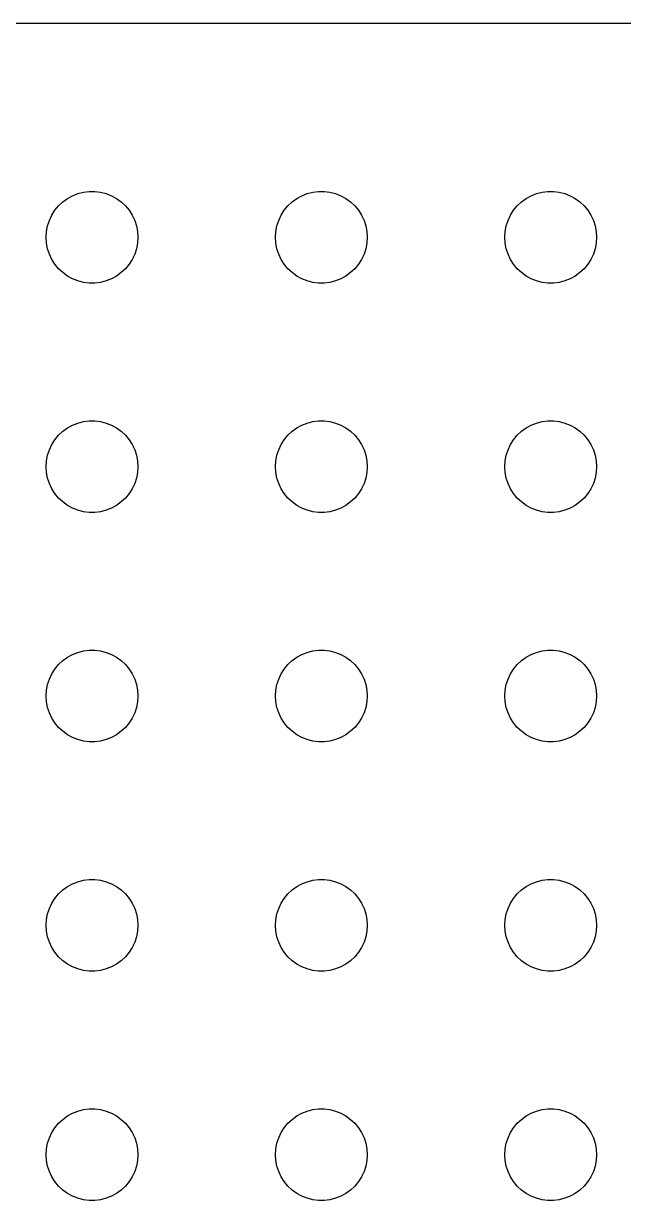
# Model space of a CAD drawing. Header units: metres. Extents: x -37 to 37, y 47 to 121.
# Drawn here: x -2.24 to 17.38, y 82.5 to 120.99 of the extents above; entities that cross this region are included whole.
import ezdxf

# ---------------------------------------------------------------- set-up
doc = ezdxf.new("R2010")
doc.units = ezdxf.units.M

msp = doc.modelspace()

# ---------------------------------------------------------------- linework, layer by layer
for p, q in [((32.3139, 120.99), (-32.3139, 120.99)), ((-0.463516, 115.427), (-0.281067, 115.473)), ((-0.281067, 115.473), (-0.094177, 115.497)), ((-0.094177, 115.497), (0.094177, 115.497)), ((0.094177, 115.497), (0.281067, 115.473)), ((0.281067, 115.473), (0.463516, 115.427)), ((7.03647, 115.427), (7.21892, 115.473)), ((7.21892, 115.473), (7.40581, 115.497)), ((7.40581, 115.497), (7.59418, 115.497)), ((7.59418, 115.497), (7.78107, 115.473)), ((7.78107, 115.473), (7.96352, 115.427)), ((14.5365, 115.427), (14.7189, 115.473)), ((14.7189, 115.473), (14.9058, 115.497)), ((14.9058, 115.497), (15.0942, 115.497)), ((15.0942, 115.497), (15.2811, 115.473)), ((15.2811, 115.473), (15.4635, 115.427)), ((-1.09344, 115.027), (-0.956131, 115.156)), ((-0.956131, 115.156), (-0.803726, 115.266)), ((-0.803726, 115.266), (-0.638657, 115.357)), ((-0.638657, 115.357), (-0.463516, 115.427)), ((0.463516, 115.427), (0.638657, 115.357)), ((0.638657, 115.357), (0.803726, 115.266)), ((0.803726, 115.266), (0.956131, 115.156)), ((0.956131, 115.156), (1.09344, 115.027)), ((6.40654, 115.027), (6.54385, 115.156)), ((6.54385, 115.156), (6.69626, 115.266)), ((6.69626, 115.266), (6.86133, 115.357)), ((6.86133, 115.357), (7.03647, 115.427)), ((7.96352, 115.427), (8.13866, 115.357)), ((8.13866, 115.357), (8.30373, 115.266)), ((8.30373, 115.266), (8.45613, 115.156)), ((8.45613, 115.156), (8.59344, 115.027)), ((13.9065, 115.027), (14.0439, 115.156)), ((14.0439, 115.156), (14.1963, 115.266)), ((14.1963, 115.266), (14.3613, 115.357)), ((14.3613, 115.357), (14.5365, 115.427)), ((15.4635, 115.427), (15.6387, 115.357)), ((15.6387, 115.357), (15.8037, 115.266)), ((15.8037, 115.266), (15.9561, 115.156)), ((15.9561, 115.156), (16.0934, 115.027)), ((-1.39465, 114.552), (-1.31445, 114.723)), ((-1.31445, 114.723), (-1.21352, 114.882)), ((-1.21352, 114.882), (-1.09344, 115.027)), ((1.09344, 115.027), (1.21352, 114.882)), ((1.21352, 114.882), (1.31445, 114.723)), ((1.31445, 114.723), (1.39465, 114.552)), ((6.10533, 114.552), (6.18553, 114.723)), ((6.18553, 114.723), (6.28647, 114.882)), ((6.28647, 114.882), (6.40654, 115.027)), ((8.59344, 115.027), (8.71352, 114.882)), ((8.71352, 114.882), (8.81445, 114.723)), ((8.81445, 114.723), (8.89465, 114.552)), ((13.6053, 114.552), (13.6855, 114.723)), ((13.6855, 114.723), (13.7865, 114.882)), ((13.7865, 114.882), (13.9065, 115.027)), ((16.0934, 115.027), (16.2135, 114.882)), ((16.2135, 114.882), (16.3145, 114.723)), ((16.3145, 114.723), (16.3947, 114.552)), ((-1.48816, 114.188), (-1.45287, 114.373)), ((-1.45287, 114.373), (-1.39465, 114.552)), ((1.39465, 114.552), (1.45287, 114.373)), ((1.45287, 114.373), (1.48816, 114.188)), ((6.01183, 114.188), (6.04712, 114.373)), ((6.04712, 114.373), (6.10533, 114.552)), ((8.89465, 114.552), (8.95287, 114.373)), ((8.95287, 114.373), (8.98816, 114.188)), ((13.5118, 114.188), (13.5471, 114.373)), ((13.5471, 114.373), (13.6053, 114.552)), ((16.3947, 114.552), (16.4529, 114.373)), ((16.4529, 114.373), (16.4882, 114.188)), ((-1.5, 114), (-1.48816, 114.188)), ((-1.48816, 113.812), (-1.5, 114)), ((1.48816, 114.188), (1.5, 114)), ((1.5, 114), (1.48816, 113.812)), ((6, 114), (6.01183, 114.188)), ((6.01183, 113.812), (6, 114)), ((8.98816, 114.188), (9, 114)), ((9, 114), (8.98816, 113.812)), ((13.5, 114), (13.5118, 114.188)), ((13.5118, 113.812), (13.5, 114)), ((16.4882, 114.188), (16.5, 114)), ((16.5, 114), (16.4882, 113.812)), ((-1.45287, 113.627), (-1.48816, 113.812)), ((-1.39465, 113.448), (-1.45287, 113.627)), ((1.45287, 113.627), (1.39465, 113.448)), ((1.48816, 113.812), (1.45287, 113.627)), ((6.04712, 113.627), (6.01183, 113.812)), ((6.10533, 113.448), (6.04712, 113.627)), ((8.95287, 113.627), (8.89465, 113.448)), ((8.98816, 113.812), (8.95287, 113.627)), ((13.5471, 113.627), (13.5118, 113.812)), ((13.6053, 113.448), (13.5471, 113.627)), ((16.4529, 113.627), (16.3947, 113.448)), ((16.4882, 113.812), (16.4529, 113.627)), ((-1.31445, 113.277), (-1.39465, 113.448)), ((-1.21352, 113.118), (-1.31445, 113.277)), ((1.31445, 113.277), (1.21352, 113.118)), ((1.39465, 113.448), (1.31445, 113.277)), ((6.18553, 113.277), (6.10533, 113.448)), ((6.28647, 113.118), (6.18553, 113.277)), ((8.81445, 113.277), (8.71352, 113.118)), ((8.89465, 113.448), (8.81445, 113.277)), ((13.6855, 113.277), (13.6053, 113.448)), ((13.7865, 113.118), (13.6855, 113.277)), ((16.3145, 113.277), (16.2135, 113.118)), ((16.3947, 113.448), (16.3145, 113.277)), ((-1.09344, 112.973), (-1.21352, 113.118)), ((-0.956131, 112.844), (-1.09344, 112.973)), ((-0.803726, 112.734), (-0.956131, 112.844)), ((0.956131, 112.844), (0.803726, 112.734)), ((1.09344, 112.973), (0.956131, 112.844)), ((1.21352, 113.118), (1.09344, 112.973)), ((6.40654, 112.973), (6.28647, 113.118)), ((6.54385, 112.844), (6.40654, 112.973)), ((6.69626, 112.734), (6.54385, 112.844)), ((8.45613, 112.844), (8.30373, 112.734)), ((8.59344, 112.973), (8.45613, 112.844)), ((8.71352, 113.118), (8.59344, 112.973)), ((13.9065, 112.973), (13.7865, 113.118)), ((14.0439, 112.844), (13.9065, 112.973)), ((14.1963, 112.734), (14.0439, 112.844)), ((15.9561, 112.844), (15.8037, 112.734)), ((16.0934, 112.973), (15.9561, 112.844)), ((16.2135, 113.118), (16.0934, 112.973)), ((-0.638657, 112.643), (-0.803726, 112.734)), ((-0.463516, 112.573), (-0.638657, 112.643)), ((-0.281067, 112.527), (-0.463516, 112.573)), ((-0.094177, 112.503), (-0.281067, 112.527)), ((0.094177, 112.503), (-0.094177, 112.503)), ((0.281067, 112.527), (0.094177, 112.503)), ((0.463516, 112.573), (0.281067, 112.527)), ((0.638657, 112.643), (0.463516, 112.573)), ((0.803726, 112.734), (0.638657, 112.643)), ((6.86133, 112.643), (6.69626, 112.734)), ((7.03647, 112.573), (6.86133, 112.643)), ((7.21892, 112.527), (7.03647, 112.573)), ((7.40581, 112.503), (7.21892, 112.527)), ((7.59418, 112.503), (7.40581, 112.503)), ((7.78107, 112.527), (7.59418, 112.503)), ((7.96352, 112.573), (7.78107, 112.527)), ((8.13866, 112.643), (7.96352, 112.573)), ((8.30373, 112.734), (8.13866, 112.643)), ((14.3613, 112.643), (14.1963, 112.734)), ((14.5365, 112.573), (14.3613, 112.643)), ((14.7189, 112.527), (14.5365, 112.573)), ((14.9058, 112.503), (14.7189, 112.527)), ((15.0942, 112.503), (14.9058, 112.503)), ((15.2811, 112.527), (15.0942, 112.503)), ((15.4635, 112.573), (15.2811, 112.527)), ((15.6387, 112.643), (15.4635, 112.573)), ((15.8037, 112.734), (15.6387, 112.643)), ((-0.956131, 107.656), (-0.803726, 107.766)), ((-0.803726, 107.766), (-0.638657, 107.857)), ((-0.638657, 107.857), (-0.463516, 107.927)), ((-0.463516, 107.927), (-0.281067, 107.973)), ((-0.281067, 107.973), (-0.094177, 107.997)), ((-0.094177, 107.997), (0.094177, 107.997)), ((0.094177, 107.997), (0.281067, 107.973)), ((0.281067, 107.973), (0.463516, 107.927)), ((0.463516, 107.927), (0.638657, 107.857)), ((0.638657, 107.857), (0.803726, 107.766)), ((0.803726, 107.766), (0.956131, 107.656)), ((6.54385, 107.656), (6.69626, 107.766)), ((6.69626, 107.766), (6.86133, 107.857)), ((6.86133, 107.857), (7.03647, 107.927)), ((7.03647, 107.927), (7.21892, 107.973)), ((7.21892, 107.973), (7.40581, 107.997)), ((7.40581, 107.997), (7.59418, 107.997)), ((7.59418, 107.997), (7.78107, 107.973)), ((7.78107, 107.973), (7.96352, 107.927)), ((7.96352, 107.927), (8.13866, 107.857)), ((8.13866, 107.857), (8.30373, 107.766)), ((8.30373, 107.766), (8.45613, 107.656)), ((14.0439, 107.656), (14.1963, 107.766)), ((14.1963, 107.766), (14.3613, 107.857)), ((14.3613, 107.857), (14.5365, 107.927)), ((14.5365, 107.927), (14.7189, 107.973)), ((14.7189, 107.973), (14.9058, 107.997)), ((14.9058, 107.997), (15.0942, 107.997)), ((15.0942, 107.997), (15.2811, 107.973)), ((15.2811, 107.973), (15.4635, 107.927)), ((15.4635, 107.927), (15.6387, 107.857)), ((15.6387, 107.857), (15.8037, 107.766)), ((15.8037, 107.766), (15.9561, 107.656)), ((-1.31445, 107.223), (-1.21352, 107.382)), ((-1.21352, 107.382), (-1.09344, 107.527)), ((-1.09344, 107.527), (-0.956131, 107.656)), ((0.956131, 107.656), (1.09344, 107.527)), ((1.09344, 107.527), (1.21352, 107.382)), ((1.21352, 107.382), (1.31445, 107.223)), ((6.18553, 107.223), (6.28647, 107.382)), ((6.28647, 107.382), (6.40654, 107.527)), ((6.40654, 107.527), (6.54385, 107.656)), ((8.45613, 107.656), (8.59344, 107.527)), ((8.59344, 107.527), (8.71352, 107.382)), ((8.71352, 107.382), (8.81445, 107.223)), ((13.6855, 107.223), (13.7865, 107.382)), ((13.7865, 107.382), (13.9065, 107.527)), ((13.9065, 107.527), (14.0439, 107.656)), ((15.9561, 107.656), (16.0934, 107.527)), ((16.0934, 107.527), (16.2135, 107.382)), ((16.2135, 107.382), (16.3145, 107.223)), ((-1.45287, 106.873), (-1.39465, 107.052)), ((-1.39465, 107.052), (-1.31445, 107.223)), ((1.31445, 107.223), (1.39465, 107.052)), ((1.39465, 107.052), (1.45287, 106.873)), ((6.04712, 106.873), (6.10533, 107.052)), ((6.10533, 107.052), (6.18553, 107.223)), ((8.81445, 107.223), (8.89465, 107.052)), ((8.89465, 107.052), (8.95287, 106.873)), ((13.5471, 106.873), (13.6053, 107.052)), ((13.6053, 107.052), (13.6855, 107.223)), ((16.3145, 107.223), (16.3947, 107.052)), ((16.3947, 107.052), (16.4529, 106.873)), ((-1.5, 106.5), (-1.48816, 106.688)), ((-1.48816, 106.688), (-1.45287, 106.873)), ((1.45287, 106.873), (1.48816, 106.688)), ((1.48816, 106.688), (1.5, 106.5)), ((6, 106.5), (6.01183, 106.688)), ((6.01183, 106.688), (6.04712, 106.873)), ((8.95287, 106.873), (8.98816, 106.688)), ((8.98816, 106.688), (9, 106.5)), ((13.5, 106.5), (13.5118, 106.688)), ((13.5118, 106.688), (13.5471, 106.873)), ((16.4529, 106.873), (16.4882, 106.688)), ((16.4882, 106.688), (16.5, 106.5)), ((-1.48816, 106.312), (-1.5, 106.5)), ((-1.45287, 106.127), (-1.48816, 106.312)), ((1.48816, 106.312), (1.45287, 106.127)), ((1.5, 106.5), (1.48816, 106.312)), ((6.01183, 106.312), (6, 106.5)), ((6.04712, 106.127), (6.01183, 106.312)), ((8.98816, 106.312), (8.95287, 106.127)), ((9, 106.5), (8.98816, 106.312)), ((13.5118, 106.312), (13.5, 106.5)), ((13.5471, 106.127), (13.5118, 106.312)), ((16.4882, 106.312), (16.4529, 106.127)), ((16.5, 106.5), (16.4882, 106.312)), ((-1.39465, 105.948), (-1.45287, 106.127)), ((-1.31445, 105.777), (-1.39465, 105.948)), ((1.39465, 105.948), (1.31445, 105.777)), ((1.45287, 106.127), (1.39465, 105.948)), ((6.10533, 105.948), (6.04712, 106.127)), ((6.18553, 105.777), (6.10533, 105.948)), ((8.89465, 105.948), (8.81445, 105.777)), ((8.95287, 106.127), (8.89465, 105.948)), ((13.6053, 105.948), (13.5471, 106.127)), ((13.6855, 105.777), (13.6053, 105.948)), ((16.3947, 105.948), (16.3145, 105.777)), ((16.4529, 106.127), (16.3947, 105.948)), ((-1.21352, 105.618), (-1.31445, 105.777)), ((-1.09344, 105.473), (-1.21352, 105.618)), ((-0.956131, 105.344), (-1.09344, 105.473)), ((1.09344, 105.473), (0.956131, 105.344)), ((1.21352, 105.618), (1.09344, 105.473)), ((1.31445, 105.777), (1.21352, 105.618)), ((6.28647, 105.618), (6.18553, 105.777)), ((6.40654, 105.473), (6.28647, 105.618)), ((6.54385, 105.344), (6.40654, 105.473)), ((8.59344, 105.473), (8.45613, 105.344)), ((8.71352, 105.618), (8.59344, 105.473)), ((8.81445, 105.777), (8.71352, 105.618)), ((13.7865, 105.618), (13.6855, 105.777)), ((13.9065, 105.473), (13.7865, 105.618)), ((14.0439, 105.344), (13.9065, 105.473)), ((16.0934, 105.473), (15.9561, 105.344)), ((16.2135, 105.618), (16.0934, 105.473)), ((16.3145, 105.777), (16.2135, 105.618)), ((-0.803726, 105.234), (-0.956131, 105.344)), ((-0.638657, 105.143), (-0.803726, 105.234)), ((-0.463516, 105.073), (-0.638657, 105.143)), ((-0.281067, 105.027), (-0.463516, 105.073)), ((0.463516, 105.073), (0.281067, 105.027)), ((0.638657, 105.143), (0.463516, 105.073)), ((0.803726, 105.234), (0.638657, 105.143)), ((0.956131, 105.344), (0.803726, 105.234)), ((6.69626, 105.234), (6.54385, 105.344)), ((6.86133, 105.143), (6.69626, 105.234)), ((7.03647, 105.073), (6.86133, 105.143)), ((7.21892, 105.027), (7.03647, 105.073)), ((7.96352, 105.073), (7.78107, 105.027)), ((8.13866, 105.143), (7.96352, 105.073)), ((8.30373, 105.234), (8.13866, 105.143)), ((8.45613, 105.344), (8.30373, 105.234)), ((14.1963, 105.234), (14.0439, 105.344)), ((14.3613, 105.143), (14.1963, 105.234)), ((14.5365, 105.073), (14.3613, 105.143)), ((14.7189, 105.027), (14.5365, 105.073)), ((15.4635, 105.073), (15.2811, 105.027)), ((15.6387, 105.143), (15.4635, 105.073)), ((15.8037, 105.234), (15.6387, 105.143)), ((15.9561, 105.344), (15.8037, 105.234)), ((-0.094177, 105.003), (-0.281067, 105.027)), ((0.094177, 105.003), (-0.094177, 105.003)), ((0.281067, 105.027), (0.094177, 105.003)), ((7.40581, 105.003), (7.21892, 105.027)), ((7.59418, 105.003), (7.40581, 105.003)), ((7.78107, 105.027), (7.59418, 105.003)), ((14.9058, 105.003), (14.7189, 105.027)), ((15.0942, 105.003), (14.9058, 105.003)), ((15.2811, 105.027), (15.0942, 105.003)), ((-0.463516, 100.427), (-0.281067, 100.473)), ((-0.281067, 100.473), (-0.094177, 100.497)), ((-0.094177, 100.497), (0.094177, 100.497)), ((0.094177, 100.497), (0.281067, 100.473)), ((0.281067, 100.473), (0.463516, 100.427)), ((7.03647, 100.427), (7.21892, 100.473)), ((7.21892, 100.473), (7.40581, 100.497)), ((7.40581, 100.497), (7.59418, 100.497)), ((7.59418, 100.497), (7.78107, 100.473)), ((7.78107, 100.473), (7.96352, 100.427)), ((14.5365, 100.427), (14.7189, 100.473)), ((14.7189, 100.473), (14.9058, 100.497)), ((14.9058, 100.497), (15.0942, 100.497)), ((15.0942, 100.497), (15.2811, 100.473)), ((15.2811, 100.473), (15.4635, 100.427)), ((-1.09344, 100.027), (-0.956131, 100.156)), ((-0.956131, 100.156), (-0.803726, 100.266)), ((-0.803726, 100.266), (-0.638657, 100.357)), ((-0.638657, 100.357), (-0.463516, 100.427)), ((0.463516, 100.427), (0.638657, 100.357)), ((0.638657, 100.357), (0.803726, 100.266)), ((0.803726, 100.266), (0.956131, 100.156)), ((0.956131, 100.156), (1.09344, 100.027)), ((6.40654, 100.027), (6.54385, 100.156)), ((6.54385, 100.156), (6.69626, 100.266)), ((6.69626, 100.266), (6.86133, 100.357)), ((6.86133, 100.357), (7.03647, 100.427)), ((7.96352, 100.427), (8.13866, 100.357)), ((8.13866, 100.357), (8.30373, 100.266)), ((8.30373, 100.266), (8.45613, 100.156)), ((8.45613, 100.156), (8.59344, 100.027)), ((13.9065, 100.027), (14.0439, 100.156)), ((14.0439, 100.156), (14.1963, 100.266)), ((14.1963, 100.266), (14.3613, 100.357)), ((14.3613, 100.357), (14.5365, 100.427)), ((15.4635, 100.427), (15.6387, 100.357)), ((15.6387, 100.357), (15.8037, 100.266)), ((15.8037, 100.266), (15.9561, 100.156)), ((15.9561, 100.156), (16.0934, 100.027)), ((-1.39465, 99.5522), (-1.31445, 99.7226)), ((-1.31445, 99.7226), (-1.21352, 99.8817)), ((-1.21352, 99.8817), (-1.09344, 100.027)), ((1.09344, 100.027), (1.21352, 99.8817)), ((1.21352, 99.8817), (1.31445, 99.7226)), ((1.31445, 99.7226), (1.39465, 99.5522)), ((6.10533, 99.5522), (6.18553, 99.7226)), ((6.18553, 99.7226), (6.28647, 99.8817)), ((6.28647, 99.8817), (6.40654, 100.027)), ((8.59344, 100.027), (8.71352, 99.8817)), ((8.71352, 99.8817), (8.81445, 99.7226)), ((8.81445, 99.7226), (8.89465, 99.5522)), ((13.6053, 99.5522), (13.6855, 99.7226)), ((13.6855, 99.7226), (13.7865, 99.8817)), ((13.7865, 99.8817), (13.9065, 100.027)), ((16.0934, 100.027), (16.2135, 99.8817)), ((16.2135, 99.8817), (16.3145, 99.7226)), ((16.3145, 99.7226), (16.3947, 99.5522)), ((-1.48816, 99.188), (-1.45287, 99.373)), ((-1.45287, 99.373), (-1.39465, 99.5522)), ((1.39465, 99.5522), (1.45287, 99.373)), ((1.45287, 99.373), (1.48816, 99.188)), ((6.01183, 99.188), (6.04712, 99.373)), ((6.04712, 99.373), (6.10533, 99.5522)), ((8.89465, 99.5522), (8.95287, 99.373)), ((8.95287, 99.373), (8.98816, 99.188)), ((13.5118, 99.188), (13.5471, 99.373)), ((13.5471, 99.373), (13.6053, 99.5522)), ((16.3947, 99.5522), (16.4529, 99.373)), ((16.4529, 99.373), (16.4882, 99.188)), ((-1.5, 99), (-1.48816, 99.188)), ((-1.48816, 98.812), (-1.5, 99)), ((1.48816, 99.188), (1.5, 99)), ((1.5, 99), (1.48816, 98.812)), ((6, 99), (6.01183, 99.188)), ((6.01183, 98.812), (6, 99)), ((8.98816, 99.188), (9, 99)), ((9, 99), (8.98816, 98.812)), ((13.5, 99), (13.5118, 99.188)), ((13.5118, 98.812), (13.5, 99)), ((16.4882, 99.188), (16.5, 99)), ((16.5, 99), (16.4882, 98.812)), ((-1.45287, 98.627), (-1.48816, 98.812)), ((-1.39465, 98.4478), (-1.45287, 98.627)), ((1.45287, 98.627), (1.39465, 98.4478)), ((1.48816, 98.812), (1.45287, 98.627)), ((6.04712, 98.627), (6.01183, 98.812)), ((6.10533, 98.4478), (6.04712, 98.627)), ((8.95287, 98.627), (8.89465, 98.4478)), ((8.98816, 98.812), (8.95287, 98.627)), ((13.5471, 98.627), (13.5118, 98.812)), ((13.6053, 98.4478), (13.5471, 98.627)), ((16.4529, 98.627), (16.3947, 98.4478)), ((16.4882, 98.812), (16.4529, 98.627)), ((-1.31445, 98.2774), (-1.39465, 98.4478)), ((-1.21352, 98.1183), (-1.31445, 98.2774)), ((1.31445, 98.2774), (1.21352, 98.1183)), ((1.39465, 98.4478), (1.31445, 98.2774)), ((6.18553, 98.2774), (6.10533, 98.4478)), ((6.28647, 98.1183), (6.18553, 98.2774)), ((8.81445, 98.2774), (8.71352, 98.1183)), ((8.89465, 98.4478), (8.81445, 98.2774)), ((13.6855, 98.2774), (13.6053, 98.4478)), ((13.7865, 98.1183), (13.6855, 98.2774)), ((16.3145, 98.2774), (16.2135, 98.1183)), ((16.3947, 98.4478), (16.3145, 98.2774)), ((-1.09344, 97.9732), (-1.21352, 98.1183)), ((-0.956131, 97.8442), (-1.09344, 97.9732)), ((-0.803726, 97.7335), (-0.956131, 97.8442)), ((0.956131, 97.8442), (0.803726, 97.7335)), ((1.09344, 97.9732), (0.956131, 97.8442)), ((1.21352, 98.1183), (1.09344, 97.9732)), ((6.40654, 97.9732), (6.28647, 98.1183)), ((6.54385, 97.8442), (6.40654, 97.9732)), ((6.69626, 97.7335), (6.54385, 97.8442)), ((8.45613, 97.8442), (8.30373, 97.7335)), ((8.59344, 97.9732), (8.45613, 97.8442)), ((8.71352, 98.1183), (8.59344, 97.9732)), ((13.9065, 97.9732), (13.7865, 98.1183)), ((14.0439, 97.8442), (13.9065, 97.9732)), ((14.1963, 97.7335), (14.0439, 97.8442)), ((15.9561, 97.8442), (15.8037, 97.7335)), ((16.0934, 97.9732), (15.9561, 97.8442)), ((16.2135, 98.1183), (16.0934, 97.9732)), ((-0.638657, 97.6427), (-0.803726, 97.7335)), ((-0.463516, 97.5734), (-0.638657, 97.6427)), ((-0.281067, 97.5266), (-0.463516, 97.5734)), ((-0.094177, 97.5029), (-0.281067, 97.5266)), ((0.094177, 97.5029), (-0.094177, 97.5029)), ((0.281067, 97.5266), (0.094177, 97.5029)), ((0.463516, 97.5734), (0.281067, 97.5266)), ((0.638657, 97.6427), (0.463516, 97.5734)), ((0.803726, 97.7335), (0.638657, 97.6427)), ((6.86133, 97.6427), (6.69626, 97.7335)), ((7.03647, 97.5734), (6.86133, 97.6427)), ((7.21892, 97.5266), (7.03647, 97.5734)), ((7.40581, 97.5029), (7.21892, 97.5266)), ((7.59418, 97.5029), (7.40581, 97.5029)), ((7.78107, 97.5266), (7.59418, 97.5029)), ((7.96352, 97.5734), (7.78107, 97.5266)), ((8.13866, 97.6427), (7.96352, 97.5734)), ((8.30373, 97.7335), (8.13866, 97.6427)), ((14.3613, 97.6427), (14.1963, 97.7335)), ((14.5365, 97.5734), (14.3613, 97.6427)), ((14.7189, 97.5266), (14.5365, 97.5734)), ((14.9058, 97.5029), (14.7189, 97.5266)), ((15.0942, 97.5029), (14.9058, 97.5029)), ((15.2811, 97.5266), (15.0942, 97.5029)), ((15.4635, 97.5734), (15.2811, 97.5266)), ((15.6387, 97.6427), (15.4635, 97.5734)), ((15.8037, 97.7335), (15.6387, 97.6427)), ((-0.956131, 92.6558), (-0.803726, 92.7665)), ((-0.803726, 92.7665), (-0.638657, 92.8572)), ((-0.638657, 92.8572), (-0.463516, 92.9266)), ((-0.463516, 92.9266), (-0.281067, 92.9734)), ((-0.281067, 92.9734), (-0.094177, 92.997)), ((-0.094177, 92.997), (0.094177, 92.997)), ((0.094177, 92.997), (0.281067, 92.9734)), ((0.281067, 92.9734), (0.463516, 92.9266)), ((0.463516, 92.9266), (0.638657, 92.8572)), ((0.638657, 92.8572), (0.803726, 92.7665)), ((0.803726, 92.7665), (0.956131, 92.6558)), ((6.54385, 92.6558), (6.69626, 92.7665)), ((6.69626, 92.7665), (6.86133, 92.8572)), ((6.86133, 92.8572), (7.03647, 92.9266)), ((7.03647, 92.9266), (7.21892, 92.9734)), ((7.21892, 92.9734), (7.40581, 92.997)), ((7.40581, 92.997), (7.59418, 92.997)), ((7.59418, 92.997), (7.78107, 92.9734)), ((7.78107, 92.9734), (7.96352, 92.9266)), ((7.96352, 92.9266), (8.13866, 92.8572)), ((8.13866, 92.8572), (8.30373, 92.7665)), ((8.30373, 92.7665), (8.45613, 92.6558)), ((14.0439, 92.6558), (14.1963, 92.7665)), ((14.1963, 92.7665), (14.3613, 92.8572)), ((14.3613, 92.8572), (14.5365, 92.9266)), ((14.5365, 92.9266), (14.7189, 92.9734)), ((14.7189, 92.9734), (14.9058, 92.997)), ((14.9058, 92.997), (15.0942, 92.997)), ((15.0942, 92.997), (15.2811, 92.9734)), ((15.2811, 92.9734), (15.4635, 92.9266)), ((15.4635, 92.9266), (15.6387, 92.8572)), ((15.6387, 92.8572), (15.8037, 92.7665)), ((15.8037, 92.7665), (15.9561, 92.6558)), ((-1.31445, 92.2226), (-1.21352, 92.3817)), ((-1.21352, 92.3817), (-1.09344, 92.5268)), ((-1.09344, 92.5268), (-0.956131, 92.6558)), ((0.956131, 92.6558), (1.09344, 92.5268)), ((1.09344, 92.5268), (1.21352, 92.3817)), ((1.21352, 92.3817), (1.31445, 92.2226)), ((6.18553, 92.2226), (6.28647, 92.3817)), ((6.28647, 92.3817), (6.40654, 92.5268)), ((6.40654, 92.5268), (6.54385, 92.6558)), ((8.45613, 92.6558), (8.59344, 92.5268)), ((8.59344, 92.5268), (8.71352, 92.3817)), ((8.71352, 92.3817), (8.81445, 92.2226)), ((13.6855, 92.2226), (13.7865, 92.3817)), ((13.7865, 92.3817), (13.9065, 92.5268)), ((13.9065, 92.5268), (14.0439, 92.6558)), ((15.9561, 92.6558), (16.0934, 92.5268)), ((16.0934, 92.5268), (16.2135, 92.3817)), ((16.2135, 92.3817), (16.3145, 92.2226)), ((-1.45287, 91.873), (-1.39465, 92.0522)), ((-1.39465, 92.0522), (-1.31445, 92.2226)), ((1.31445, 92.2226), (1.39465, 92.0522)), ((1.39465, 92.0522), (1.45287, 91.873)), ((6.04712, 91.873), (6.10533, 92.0522)), ((6.10533, 92.0522), (6.18553, 92.2226)), ((8.81445, 92.2226), (8.89465, 92.0522)), ((8.89465, 92.0522), (8.95287, 91.873)), ((13.5471, 91.873), (13.6053, 92.0522)), ((13.6053, 92.0522), (13.6855, 92.2226)), ((16.3145, 92.2226), (16.3947, 92.0522)), ((16.3947, 92.0522), (16.4529, 91.873)), ((-1.5, 91.5), (-1.48816, 91.688)), ((-1.48816, 91.688), (-1.45287, 91.873)), ((1.45287, 91.873), (1.48816, 91.688)), ((1.48816, 91.688), (1.5, 91.5)), ((6, 91.5), (6.01183, 91.688)), ((6.01183, 91.688), (6.04712, 91.873)), ((8.95287, 91.873), (8.98816, 91.688)), ((8.98816, 91.688), (9, 91.5)), ((13.5, 91.5), (13.5118, 91.688)), ((13.5118, 91.688), (13.5471, 91.873)), ((16.4529, 91.873), (16.4882, 91.688)), ((16.4882, 91.688), (16.5, 91.5)), ((-1.48816, 91.312), (-1.5, 91.5)), ((-1.45287, 91.127), (-1.48816, 91.312)), ((1.48816, 91.312), (1.45287, 91.127)), ((1.5, 91.5), (1.48816, 91.312)), ((6.01183, 91.312), (6, 91.5)), ((6.04712, 91.127), (6.01183, 91.312)), ((8.98816, 91.312), (8.95287, 91.127)), ((9, 91.5), (8.98816, 91.312)), ((13.5118, 91.312), (13.5, 91.5)), ((13.5471, 91.127), (13.5118, 91.312)), ((16.4882, 91.312), (16.4529, 91.127)), ((16.5, 91.5), (16.4882, 91.312)), ((-1.39465, 90.9478), (-1.45287, 91.127)), ((-1.31445, 90.7774), (-1.39465, 90.9478)), ((1.39465, 90.9478), (1.31445, 90.7774)), ((1.45287, 91.127), (1.39465, 90.9478)), ((6.10533, 90.9478), (6.04712, 91.127)), ((6.18553, 90.7774), (6.10533, 90.9478)), ((8.89465, 90.9478), (8.81445, 90.7774)), ((8.95287, 91.127), (8.89465, 90.9478)), ((13.6053, 90.9478), (13.5471, 91.127)), ((13.6855, 90.7774), (13.6053, 90.9478)), ((16.3947, 90.9478), (16.3145, 90.7774)), ((16.4529, 91.127), (16.3947, 90.9478)), ((-1.21352, 90.6183), (-1.31445, 90.7774)), ((-1.09344, 90.4732), (-1.21352, 90.6183)), ((-0.956131, 90.3442), (-1.09344, 90.4732)), ((1.09344, 90.4732), (0.956131, 90.3442)), ((1.21352, 90.6183), (1.09344, 90.4732)), ((1.31445, 90.7774), (1.21352, 90.6183)), ((6.28647, 90.6183), (6.18553, 90.7774)), ((6.40654, 90.4732), (6.28647, 90.6183)), ((6.54385, 90.3442), (6.40654, 90.4732)), ((8.59344, 90.4732), (8.45613, 90.3442)), ((8.71352, 90.6183), (8.59344, 90.4732)), ((8.81445, 90.7774), (8.71352, 90.6183)), ((13.7865, 90.6183), (13.6855, 90.7774)), ((13.9065, 90.4732), (13.7865, 90.6183)), ((14.0439, 90.3442), (13.9065, 90.4732)), ((16.0934, 90.4732), (15.9561, 90.3442)), ((16.2135, 90.6183), (16.0934, 90.4732)), ((16.3145, 90.7774), (16.2135, 90.6183)), ((-0.803726, 90.2335), (-0.956131, 90.3442)), ((-0.638657, 90.1427), (-0.803726, 90.2335)), ((-0.463516, 90.0734), (-0.638657, 90.1427)), ((-0.281067, 90.0266), (-0.463516, 90.0734)), ((0.463516, 90.0734), (0.281067, 90.0266)), ((0.638657, 90.1427), (0.463516, 90.0734)), ((0.803726, 90.2335), (0.638657, 90.1427)), ((0.956131, 90.3442), (0.803726, 90.2335)), ((6.69626, 90.2335), (6.54385, 90.3442)), ((6.86133, 90.1427), (6.69626, 90.2335)), ((7.03647, 90.0734), (6.86133, 90.1427)), ((7.21892, 90.0266), (7.03647, 90.0734)), ((7.96352, 90.0734), (7.78107, 90.0266)), ((8.13866, 90.1427), (7.96352, 90.0734)), ((8.30373, 90.2335), (8.13866, 90.1427)), ((8.45613, 90.3442), (8.30373, 90.2335)), ((14.1963, 90.2335), (14.0439, 90.3442)), ((14.3613, 90.1427), (14.1963, 90.2335)), ((14.5365, 90.0734), (14.3613, 90.1427)), ((14.7189, 90.0266), (14.5365, 90.0734)), ((15.4635, 90.0734), (15.2811, 90.0266)), ((15.6387, 90.1427), (15.4635, 90.0734)), ((15.8037, 90.2335), (15.6387, 90.1427)), ((15.9561, 90.3442), (15.8037, 90.2335)), ((-0.094177, 90.0029), (-0.281067, 90.0266)), ((0.094177, 90.0029), (-0.094177, 90.0029)), ((0.281067, 90.0266), (0.094177, 90.0029)), ((7.40581, 90.0029), (7.21892, 90.0266)), ((7.59418, 90.0029), (7.40581, 90.0029)), ((7.78107, 90.0266), (7.59418, 90.0029)), ((14.9058, 90.0029), (14.7189, 90.0266)), ((15.0942, 90.0029), (14.9058, 90.0029)), ((15.2811, 90.0266), (15.0942, 90.0029)), ((-0.463516, 85.4266), (-0.281067, 85.4734)), ((-0.281067, 85.4734), (-0.094177, 85.497)), ((-0.094177, 85.497), (0.094177, 85.497)), ((0.094177, 85.497), (0.281067, 85.4734)), ((0.281067, 85.4734), (0.463516, 85.4266)), ((7.03647, 85.4266), (7.21892, 85.4734)), ((7.21892, 85.4734), (7.40581, 85.497)), ((7.40581, 85.497), (7.59418, 85.497)), ((7.59418, 85.497), (7.78107, 85.4734)), ((7.78107, 85.4734), (7.96352, 85.4266)), ((14.5365, 85.4266), (14.7189, 85.4734)), ((14.7189, 85.4734), (14.9058, 85.497)), ((14.9058, 85.497), (15.0942, 85.497)), ((15.0942, 85.497), (15.2811, 85.4734)), ((15.2811, 85.4734), (15.4635, 85.4266)), ((-1.09344, 85.0268), (-0.956131, 85.1558)), ((-0.956131, 85.1558), (-0.803726, 85.2665)), ((-0.803726, 85.2665), (-0.638657, 85.3572)), ((-0.638657, 85.3572), (-0.463516, 85.4266)), ((0.463516, 85.4266), (0.638657, 85.3572)), ((0.638657, 85.3572), (0.803726, 85.2665)), ((0.803726, 85.2665), (0.956131, 85.1558)), ((0.956131, 85.1558), (1.09344, 85.0268)), ((6.40654, 85.0268), (6.54385, 85.1558)), ((6.54385, 85.1558), (6.69626, 85.2665)), ((6.69626, 85.2665), (6.86133, 85.3572)), ((6.86133, 85.3572), (7.03647, 85.4266)), ((7.96352, 85.4266), (8.13866, 85.3572)), ((8.13866, 85.3572), (8.30373, 85.2665)), ((8.30373, 85.2665), (8.45613, 85.1558)), ((8.45613, 85.1558), (8.59344, 85.0268)), ((13.9065, 85.0268), (14.0439, 85.1558)), ((14.0439, 85.1558), (14.1963, 85.2665)), ((14.1963, 85.2665), (14.3613, 85.3572)), ((14.3613, 85.3572), (14.5365, 85.4266)), ((15.4635, 85.4266), (15.6387, 85.3572)), ((15.6387, 85.3572), (15.8037, 85.2665)), ((15.8037, 85.2665), (15.9561, 85.1558)), ((15.9561, 85.1558), (16.0934, 85.0268)), ((-1.39465, 84.5522), (-1.31445, 84.7226)), ((-1.31445, 84.7226), (-1.21352, 84.8817)), ((-1.21352, 84.8817), (-1.09344, 85.0268)), ((1.09344, 85.0268), (1.21352, 84.8817)), ((1.21352, 84.8817), (1.31445, 84.7226)), ((1.31445, 84.7226), (1.39465, 84.5522)), ((6.10533, 84.5522), (6.18553, 84.7226)), ((6.18553, 84.7226), (6.28647, 84.8817)), ((6.28647, 84.8817), (6.40654, 85.0268)), ((8.59344, 85.0268), (8.71352, 84.8817)), ((8.71352, 84.8817), (8.81445, 84.7226)), ((8.81445, 84.7226), (8.89465, 84.5522)), ((13.6053, 84.5522), (13.6855, 84.7226)), ((13.6855, 84.7226), (13.7865, 84.8817)), ((13.7865, 84.8817), (13.9065, 85.0268)), ((16.0934, 85.0268), (16.2135, 84.8817)), ((16.2135, 84.8817), (16.3145, 84.7226)), ((16.3145, 84.7226), (16.3947, 84.5522)), ((-1.48816, 84.188), (-1.45287, 84.373)), ((-1.45287, 84.373), (-1.39465, 84.5522)), ((1.39465, 84.5522), (1.45287, 84.373)), ((1.45287, 84.373), (1.48816, 84.188)), ((6.01183, 84.188), (6.04712, 84.373)), ((6.04712, 84.373), (6.10533, 84.5522)), ((8.89465, 84.5522), (8.95287, 84.373)), ((8.95287, 84.373), (8.98816, 84.188)), ((13.5118, 84.188), (13.5471, 84.373)), ((13.5471, 84.373), (13.6053, 84.5522)), ((16.3947, 84.5522), (16.4529, 84.373)), ((16.4529, 84.373), (16.4882, 84.188)), ((-1.5, 84), (-1.48816, 84.188)), ((-1.48816, 83.812), (-1.5, 84)), ((1.48816, 84.188), (1.5, 84)), ((1.5, 84), (1.48816, 83.812)), ((6, 84), (6.01183, 84.188)), ((6.01183, 83.812), (6, 84)), ((8.98816, 84.188), (9, 84)), ((9, 84), (8.98816, 83.812)), ((13.5, 84), (13.5118, 84.188)), ((13.5118, 83.812), (13.5, 84)), ((16.4882, 84.188), (16.5, 84)), ((16.5, 84), (16.4882, 83.812)), ((-1.45287, 83.627), (-1.48816, 83.812)), ((-1.39465, 83.4478), (-1.45287, 83.627)), ((1.45287, 83.627), (1.39465, 83.4478)), ((1.48816, 83.812), (1.45287, 83.627)), ((6.04712, 83.627), (6.01183, 83.812)), ((6.10533, 83.4478), (6.04712, 83.627)), ((8.95287, 83.627), (8.89465, 83.4478)), ((8.98816, 83.812), (8.95287, 83.627)), ((13.5471, 83.627), (13.5118, 83.812)), ((13.6053, 83.4478), (13.5471, 83.627)), ((16.4529, 83.627), (16.3947, 83.4478)), ((16.4882, 83.812), (16.4529, 83.627)), ((-1.31445, 83.2774), (-1.39465, 83.4478)), ((-1.21352, 83.1183), (-1.31445, 83.2774)), ((1.31445, 83.2774), (1.21352, 83.1183)), ((1.39465, 83.4478), (1.31445, 83.2774)), ((6.18553, 83.2774), (6.10533, 83.4478)), ((6.28647, 83.1183), (6.18553, 83.2774)), ((8.81445, 83.2774), (8.71352, 83.1183)), ((8.89465, 83.4478), (8.81445, 83.2774)), ((13.6855, 83.2774), (13.6053, 83.4478)), ((13.7865, 83.1183), (13.6855, 83.2774)), ((16.3145, 83.2774), (16.2135, 83.1183)), ((16.3947, 83.4478), (16.3145, 83.2774)), ((-1.09344, 82.9732), (-1.21352, 83.1183)), ((-0.956131, 82.8442), (-1.09344, 82.9732)), ((-0.803726, 82.7335), (-0.956131, 82.8442)), ((0.956131, 82.8442), (0.803726, 82.7335)), ((1.09344, 82.9732), (0.956131, 82.8442)), ((1.21352, 83.1183), (1.09344, 82.9732)), ((6.40654, 82.9732), (6.28647, 83.1183)), ((6.54385, 82.8442), (6.40654, 82.9732)), ((6.69626, 82.7335), (6.54385, 82.8442)), ((8.45613, 82.8442), (8.30373, 82.7335)), ((8.59344, 82.9732), (8.45613, 82.8442)), ((8.71352, 83.1183), (8.59344, 82.9732)), ((13.9065, 82.9732), (13.7865, 83.1183)), ((14.0439, 82.8442), (13.9065, 82.9732)), ((14.1963, 82.7335), (14.0439, 82.8442)), ((15.9561, 82.8442), (15.8037, 82.7335)), ((16.0934, 82.9732), (15.9561, 82.8442)), ((16.2135, 83.1183), (16.0934, 82.9732)), ((-0.638657, 82.6428), (-0.803726, 82.7335)), ((-0.463516, 82.5734), (-0.638657, 82.6428)), ((-0.281067, 82.5266), (-0.463516, 82.5734)), ((-0.094177, 82.503), (-0.281067, 82.5266)), ((0.094177, 82.503), (-0.094177, 82.503)), ((0.281067, 82.5266), (0.094177, 82.503)), ((0.463516, 82.5734), (0.281067, 82.5266)), ((0.638657, 82.6428), (0.463516, 82.5734)), ((0.803726, 82.7335), (0.638657, 82.6428)), ((6.86133, 82.6428), (6.69626, 82.7335)), ((7.03647, 82.5734), (6.86133, 82.6428)), ((7.21892, 82.5266), (7.03647, 82.5734)), ((7.40581, 82.503), (7.21892, 82.5266)), ((7.59418, 82.503), (7.40581, 82.503)), ((7.78107, 82.5266), (7.59418, 82.503)), ((7.96352, 82.5734), (7.78107, 82.5266)), ((8.13866, 82.6428), (7.96352, 82.5734)), ((8.30373, 82.7335), (8.13866, 82.6428)), ((14.3613, 82.6428), (14.1963, 82.7335)), ((14.5365, 82.5734), (14.3613, 82.6428)), ((14.7189, 82.5266), (14.5365, 82.5734)), ((14.9058, 82.503), (14.7189, 82.5266)), ((15.0942, 82.503), (14.9058, 82.503)), ((15.2811, 82.5266), (15.0942, 82.503)), ((15.4635, 82.5734), (15.2811, 82.5266)), ((15.6387, 82.6428), (15.4635, 82.5734)), ((15.8037, 82.7335), (15.6387, 82.6428))]:
    msp.add_line(p, q)

doc.saveas('drawing.dxf')
